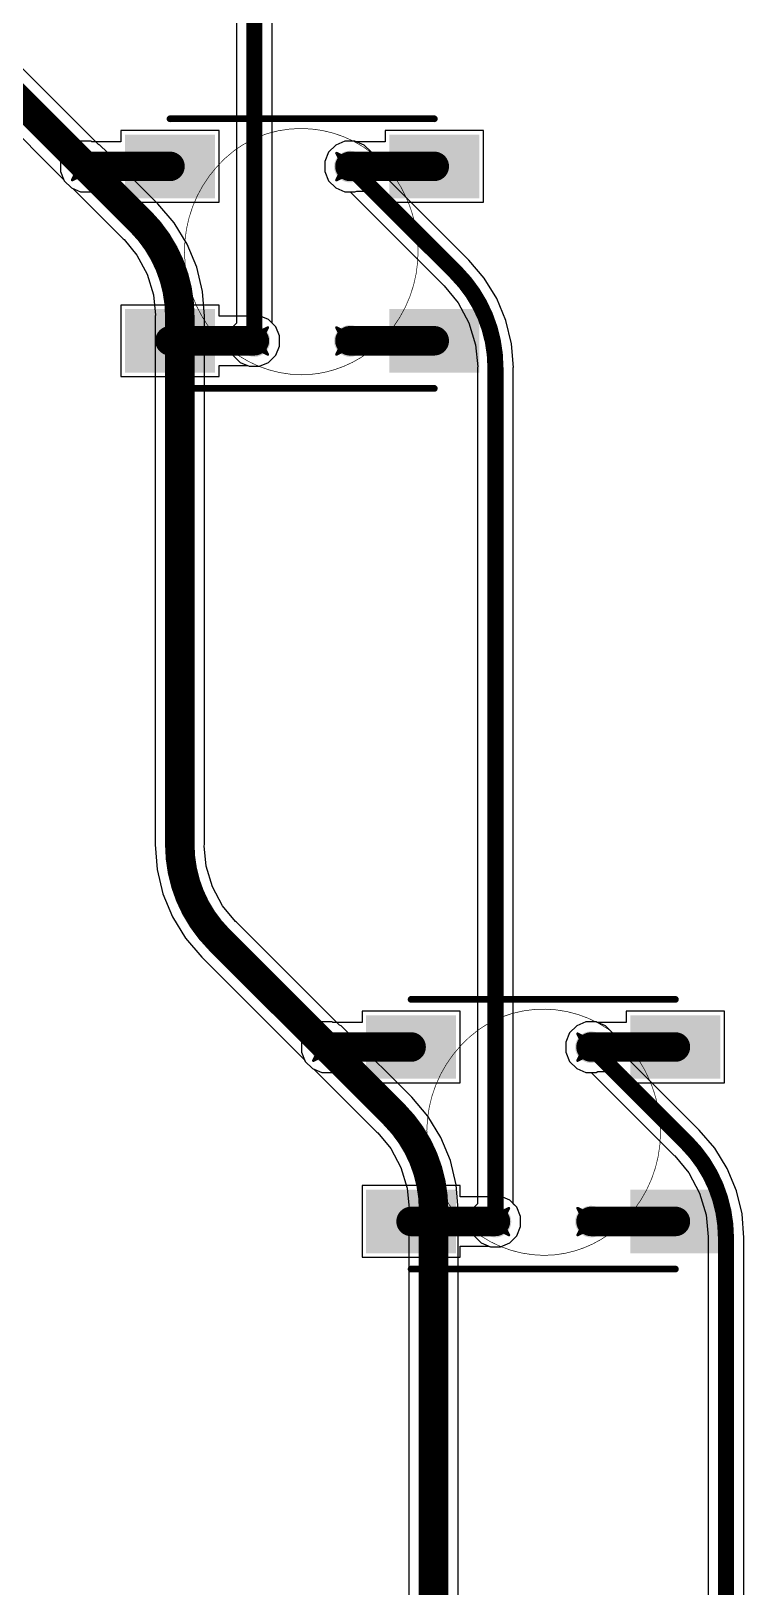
# Model space of a CAD drawing. Header units: inches. Extents: x -11 to 1110, y -7 to 455.
# Drawn here: x 231.02 to 244.5, y 155.76 to 185.19 of the extents above; entities that cross this region are included whole.
import ezdxf

# ---------------------------------------------------------------- set-up
doc = ezdxf.new("R2010")
doc.units = ezdxf.units.IN
for name, color, linetype in [('Bottom Layer', 5, 'Continuous'), ('Drill Drawing', 1, 'Continuous'), ('Mechanical 7', 56, 'Continuous'), ('Top Layer', 1, 'Continuous'), ('Top Overlay', 2, 'Continuous'), ('Top Paste', 8, 'Continuous'), ('Top Solder', 216, 'Continuous'), ('Via Holes', 16, 'Continuous')]:
    doc.layers.add(name, color=color, linetype=linetype)

msp = doc.modelspace()

# ---------------------------------------------------------------- hatches: boundary and pattern name
at = {"layer": 'Bottom Layer'}
h = msp.add_hatch(color=5, dxfattribs=at)
edge = h.paths.add_edge_path()
edge.add_arc((232.051, 182.628), 0.3, 0, 360)
h = msp.add_hatch(color=5, dxfattribs=at)
edge = h.paths.add_edge_path()
edge.add_arc((237.051, 182.628), 0.3, 0, 360)
h = msp.add_hatch(color=5, dxfattribs=at)
edge = h.paths.add_edge_path()
edge.add_arc((235.242, 179.328), 0.3, 0, 360)
h = msp.add_hatch(color=5, dxfattribs=at)
edge = h.paths.add_edge_path()
edge.add_arc((237.051, 179.328), 0.3, 0, 360)
h = msp.add_hatch(color=5, dxfattribs=at)
edge = h.paths.add_edge_path()
edge.add_arc((236.612, 165.967), 0.3, 0, 360)
h = msp.add_hatch(color=5, dxfattribs=at)
edge = h.paths.add_edge_path()
edge.add_arc((241.612, 165.967), 0.3, 0, 360)
h = msp.add_hatch(color=5, dxfattribs=at)
edge = h.paths.add_edge_path()
edge.add_arc((239.804, 162.667), 0.3, 0, 360)
h = msp.add_hatch(color=5, dxfattribs=at)
edge = h.paths.add_edge_path()
edge.add_arc((241.612, 162.667), 0.3, 0, 360)
at = {"layer": 'Top Layer'}
for points in [[(232.897, 183.132), (234.397, 183.132), (234.397, 182.132), (232.897, 182.132)], [(239.397, 182.132), (237.897, 182.132), (237.897, 183.132), (239.397, 183.132)], [(232.897, 179.832), (234.397, 179.832), (234.397, 178.832), (232.897, 178.832)], [(237.897, 179.832), (239.397, 179.832), (239.397, 178.832), (237.897, 178.832)], [(237.458, 166.47), (238.958, 166.47), (238.958, 165.47), (237.458, 165.47)], [(243.958, 165.47), (242.458, 165.47), (242.458, 166.47), (243.958, 166.47)], [(237.458, 163.17), (238.958, 163.17), (238.958, 162.17), (237.458, 162.17)], [(242.458, 163.17), (243.958, 163.17), (243.958, 162.17), (242.458, 162.17)]]:
    msp.add_hatch(color=1, dxfattribs=at).paths.add_polyline_path(points)
h = msp.add_hatch(color=1, dxfattribs=at)
edge = h.paths.add_edge_path()
edge.add_arc((232.051, 182.628), 0.3, 0, 360)
h = msp.add_hatch(color=1, dxfattribs=at)
edge = h.paths.add_edge_path()
edge.add_arc((237.051, 182.628), 0.3, 0, 360)
h = msp.add_hatch(color=1, dxfattribs=at)
edge = h.paths.add_edge_path()
edge.add_arc((235.242, 179.328), 0.3, 0, 360)
h = msp.add_hatch(color=1, dxfattribs=at)
edge = h.paths.add_edge_path()
edge.add_arc((237.051, 179.328), 0.3, 0, 360)
h = msp.add_hatch(color=1, dxfattribs=at)
edge = h.paths.add_edge_path()
edge.add_arc((236.612, 165.967), 0.3, 0, 360)
h = msp.add_hatch(color=1, dxfattribs=at)
edge = h.paths.add_edge_path()
edge.add_arc((241.612, 165.967), 0.3, 0, 360)
h = msp.add_hatch(color=1, dxfattribs=at)
edge = h.paths.add_edge_path()
edge.add_arc((239.804, 162.667), 0.3, 0, 360)
h = msp.add_hatch(color=1, dxfattribs=at)
edge = h.paths.add_edge_path()
edge.add_arc((241.612, 162.667), 0.3, 0, 360)
at = {"layer": 'Top Paste'}
for points in [[(232.897, 183.132), (234.397, 183.132), (234.397, 182.132), (232.897, 182.132)], [(239.397, 182.132), (237.897, 182.132), (237.897, 183.132), (239.397, 183.132)], [(232.897, 179.832), (234.397, 179.832), (234.397, 178.832), (232.897, 178.832)], [(237.897, 179.832), (239.397, 179.832), (239.397, 178.832), (237.897, 178.832)], [(237.458, 166.47), (238.958, 166.47), (238.958, 165.47), (237.458, 165.47)], [(243.958, 165.47), (242.458, 165.47), (242.458, 166.47), (243.958, 166.47)], [(237.458, 163.17), (238.958, 163.17), (238.958, 162.17), (237.458, 162.17)], [(242.458, 163.17), (243.958, 163.17), (243.958, 162.17), (242.458, 162.17)]]:
    msp.add_hatch(color=8, dxfattribs=at).paths.add_polyline_path(points)
at = {"layer": 'Top Solder'}
for points in [[(232.795, 183.233), (234.498, 183.233), (234.498, 182.03), (232.795, 182.03)], [(239.498, 182.03), (237.795, 182.03), (237.795, 183.233), (239.498, 183.233)], [(232.795, 179.933), (234.498, 179.933), (234.498, 178.73), (232.795, 178.73)], [(237.795, 179.933), (239.498, 179.933), (239.498, 178.73), (237.795, 178.73)], [(237.356, 166.572), (239.06, 166.572), (239.06, 165.369), (237.356, 165.369)], [(244.06, 165.369), (242.356, 165.369), (242.356, 166.572), (244.06, 166.572)], [(237.356, 163.272), (239.06, 163.272), (239.06, 162.069), (237.356, 162.069)], [(242.356, 163.272), (244.06, 163.272), (244.06, 162.069), (242.356, 162.069)]]:
    msp.add_hatch(color=216, dxfattribs=at).paths.add_polyline_path(points)
at = {"layer": 'Via Holes'}
h = msp.add_hatch(color=7, dxfattribs=at)
edge = h.paths.add_edge_path()
edge.add_arc((232.051, 182.628), 0.15, 0, 360)
h = msp.add_hatch(color=7, dxfattribs=at)
edge = h.paths.add_edge_path()
edge.add_arc((237.051, 182.628), 0.15, 0, 360)
h = msp.add_hatch(color=7, dxfattribs=at)
edge = h.paths.add_edge_path()
edge.add_arc((235.242, 179.328), 0.15, 0, 360)
h = msp.add_hatch(color=7, dxfattribs=at)
edge = h.paths.add_edge_path()
edge.add_arc((237.051, 179.328), 0.15, 0, 360)
h = msp.add_hatch(color=7, dxfattribs=at)
edge = h.paths.add_edge_path()
edge.add_arc((236.612, 165.967), 0.15, 0, 360)
h = msp.add_hatch(color=7, dxfattribs=at)
edge = h.paths.add_edge_path()
edge.add_arc((241.612, 165.967), 0.15, 0, 360)
h = msp.add_hatch(color=7, dxfattribs=at)
edge = h.paths.add_edge_path()
edge.add_arc((239.804, 162.667), 0.15, 0, 360)
h = msp.add_hatch(color=7, dxfattribs=at)
edge = h.paths.add_edge_path()
edge.add_arc((241.612, 162.667), 0.15, 0, 360)

# ---------------------------------------------------------------- linework, layer by layer
at = {"layer": 'Bottom Layer'}
for p, q in [((234.906, 195.126), (234.906, 179.667)), ((235.579, 179.667), (235.579, 195.126)), ((232.294, 183.045), (230.105, 185.233)), ((229.446, 184.574), (231.634, 182.386)), ((236.956, 183.106), (236.781, 183.033)), ((237.146, 183.106), (236.956, 183.106)), ((237.322, 183.033), (237.146, 183.106)), ((232.322, 183.033), (232.294, 183.045)), ((232.456, 182.899), (232.322, 183.033)), ((232.468, 182.871), (232.456, 182.899)), ((233.418, 181.921), (232.468, 182.871)), ((236.646, 182.899), (236.573, 182.723)), ((236.781, 183.033), (236.646, 182.899)), ((237.456, 182.899), (237.322, 183.033)), ((237.529, 182.723), (237.456, 182.899)), ((236.573, 182.723), (236.573, 182.533)), ((236.573, 182.533), (236.646, 182.358)), ((237.529, 182.627), (237.529, 182.723)), ((239.298, 180.858), (237.529, 182.627)), ((231.634, 182.386), (231.646, 182.358)), ((231.646, 182.358), (231.781, 182.223)), ((231.781, 182.223), (231.809, 182.212)), ((231.809, 182.212), (232.759, 181.261)), ((236.646, 182.358), (236.781, 182.223)), ((236.781, 182.223), (236.956, 182.15)), ((233.725, 181.562), (233.418, 181.921)), ((233.418, 181.921), (233.418, 181.921)), ((233.418, 181.921), (233.418, 181.921)), ((236.956, 182.15), (237.053, 182.15)), ((237.053, 182.15), (238.822, 180.382)), ((233.971, 181.16), (233.725, 181.562)), ((232.759, 181.261), (232.777, 181.249)), ((232.777, 181.249), (233.022, 180.951)), ((234.152, 180.724), (233.971, 181.16)), ((233.022, 180.951), (233.214, 180.591)), ((239.299, 180.859), (239.298, 180.858)), ((239.593, 180.516), (239.299, 180.859)), ((233.214, 180.591), (233.333, 180.201)), ((234.262, 180.265), (234.152, 180.724)), ((239.829, 180.131), (239.593, 180.516)), ((233.333, 180.201), (233.37, 179.816)), ((234.299, 179.795), (234.262, 180.265)), ((238.822, 180.382), (238.834, 180.373)), ((238.834, 180.373), (239.099, 180.05)), ((239.099, 180.05), (239.303, 179.669)), ((240.002, 179.713), (239.829, 180.131)), ((233.37, 179.816), (233.366, 179.795)), ((233.366, 179.795), (233.366, 169.799)), ((234.299, 169.799), (234.299, 179.795)), ((234.299, 179.795), (234.299, 179.795)), ((234.837, 179.599), (234.765, 179.423)), ((234.906, 179.667), (234.837, 179.599)), ((235.647, 179.599), (235.579, 179.667)), ((235.72, 179.423), (235.647, 179.599)), ((239.303, 179.669), (239.429, 179.254)), ((240.107, 179.274), (240.002, 179.713)), ((234.765, 179.423), (234.765, 179.233)), ((235.72, 179.233), (235.72, 179.423)), ((240.143, 178.824), (240.107, 179.274)), ((234.765, 179.233), (234.837, 179.058)), ((234.837, 179.058), (234.972, 178.923)), ((235.513, 178.923), (235.647, 179.058)), ((235.647, 179.058), (235.72, 179.233)), ((239.429, 179.254), (239.47, 178.838)), ((234.972, 178.923), (235.147, 178.85)), ((235.147, 178.85), (235.337, 178.85)), ((235.337, 178.85), (235.513, 178.923)), ((239.47, 178.838), (239.467, 178.824)), ((239.467, 178.824), (239.467, 163.006)), ((240.14, 163.006), (240.14, 178.824)), ((240.14, 178.824), (240.143, 178.824)), ((233.366, 169.799), (233.366, 169.799)), ((233.366, 169.799), (233.403, 169.329)), ((234.294, 169.778), (234.299, 169.799)), ((234.332, 169.393), (234.294, 169.778)), ((233.403, 169.329), (233.513, 168.87)), ((234.451, 169.003), (234.332, 169.393)), ((234.643, 168.643), (234.451, 169.003)), ((233.513, 168.87), (233.694, 168.434)), ((233.694, 168.434), (233.94, 168.032)), ((234.888, 168.344), (234.643, 168.643)), ((234.906, 168.332), (234.888, 168.344)), ((236.855, 166.384), (234.906, 168.332)), ((233.94, 168.032), (234.247, 167.673)), ((234.247, 167.673), (234.247, 167.673)), ((234.247, 167.673), (236.196, 165.724)), ((236.883, 166.372), (236.855, 166.384)), ((237.017, 166.237), (236.883, 166.372)), ((241.342, 166.372), (241.207, 166.237)), ((241.517, 166.445), (241.342, 166.372)), ((241.707, 166.445), (241.517, 166.445)), ((241.883, 166.372), (241.707, 166.445)), ((242.017, 166.237), (241.883, 166.372)), ((237.029, 166.209), (237.017, 166.237)), ((238.219, 165.02), (237.029, 166.209)), ((241.207, 166.237), (241.135, 166.062)), ((241.135, 166.062), (241.135, 165.872)), ((242.09, 166.062), (242.017, 166.237)), ((242.09, 165.965), (242.09, 166.062)), ((236.196, 165.724), (236.207, 165.696)), ((241.135, 165.872), (241.207, 165.696)), ((243.659, 164.396), (242.09, 165.965)), ((236.207, 165.696), (236.342, 165.562)), ((236.342, 165.562), (236.37, 165.55)), ((236.37, 165.55), (237.559, 164.361)), ((241.207, 165.696), (241.342, 165.562)), ((241.342, 165.562), (241.517, 165.489)), ((241.517, 165.489), (241.614, 165.489)), ((241.614, 165.489), (243.183, 163.92)), ((238.525, 164.661), (238.219, 165.02)), ((238.219, 165.02), (238.219, 165.02)), ((238.772, 164.259), (238.525, 164.661)), ((237.559, 164.361), (237.577, 164.349)), ((237.577, 164.349), (237.823, 164.05)), ((238.952, 163.823), (238.772, 164.259)), ((243.661, 164.398), (243.659, 164.396)), ((243.954, 164.054), (243.661, 164.398)), ((237.823, 164.05), (238.015, 163.69)), ((244.19, 163.669), (243.954, 164.054)), ((238.015, 163.69), (238.133, 163.3)), ((239.062, 163.364), (238.952, 163.823)), ((243.183, 163.92), (243.196, 163.912)), ((243.196, 163.912), (243.461, 163.588)), ((244.363, 163.252), (244.19, 163.669)), ((243.461, 163.588), (243.665, 163.207)), ((238.133, 163.3), (238.171, 162.915)), ((239.099, 162.894), (239.062, 163.364)), ((243.665, 163.207), (243.79, 162.793)), ((244.469, 162.812), (244.363, 163.252)), ((238.171, 162.915), (238.167, 162.894)), ((238.167, 162.894), (238.167, 152.638)), ((239.099, 152.638), (239.099, 162.894)), ((239.099, 162.894), (239.099, 162.894)), ((239.399, 162.937), (239.326, 162.762)), ((239.467, 163.006), (239.399, 162.937)), ((240.209, 162.937), (240.14, 163.006)), ((240.281, 162.762), (240.209, 162.937)), ((243.79, 162.793), (243.831, 162.377)), ((244.504, 162.362), (244.469, 162.812)), ((239.326, 162.762), (239.326, 162.572)), ((239.326, 162.572), (239.399, 162.396)), ((240.209, 162.396), (240.281, 162.572)), ((240.281, 162.572), (240.281, 162.762)), ((239.399, 162.396), (239.533, 162.262)), ((239.533, 162.262), (239.709, 162.189)), ((239.899, 162.189), (240.074, 162.262)), ((240.074, 162.262), (240.209, 162.396)), ((243.831, 162.377), (243.828, 162.362)), ((243.828, 162.362), (243.828, 146.284)), ((244.502, 146.284), (244.502, 162.362)), ((244.502, 162.362), (244.504, 162.362)), ((239.709, 162.189), (239.899, 162.189))]:
    msp.add_line(p, q, dxfattribs=at)
for points in [[(235.242, 179.328, 0.305, 0.305, 0), (235.242, 195.126, 0.305, 0.305, 0)], [(229.776, 184.904, 0.559, 0.559, 0), (232.051, 182.628, 0.559, 0.559, 0)], [(232.051, 182.628, 0.559, 0.559, 0), (233.088, 181.591, 0.559, 0.559, 0)], [(237.051, 182.628, 0.305, 0.305, 0), (239.06, 180.62, 0.305, 0.305, 0)], [(233.088, 181.591, 0.559, 0.559, -0.198912), (233.832, 179.795, 0.559, 0.559, 0)], [(239.06, 180.62, 0.305, 0.305, -0.198912), (239.804, 178.824, 0.305, 0.305, 0)], [(233.832, 169.799, 0.559, 0.559, 0), (233.832, 179.795, 0.559, 0.559, 0)], [(239.804, 162.667, 0.305, 0.305, 0), (239.804, 178.824, 0.305, 0.305, 0)], [(234.576, 168.003, 0.559, 0.559, -0.198912), (233.832, 169.799, 0.559, 0.559, 0)], [(234.576, 168.003, 0.559, 0.559, 0), (236.612, 165.967, 0.559, 0.559, 0)], [(236.612, 165.967, 0.559, 0.559, 0), (237.889, 164.69, 0.559, 0.559, 0)], [(241.612, 165.967, 0.305, 0.305, 0), (243.421, 164.158, 0.305, 0.305, 0)], [(237.889, 164.69, 0.559, 0.559, -0.198912), (238.633, 162.894, 0.559, 0.559, 0)], [(243.421, 164.158, 0.305, 0.305, -0.198912), (244.165, 162.362, 0.305, 0.305, 0)], [(238.633, 152.638, 0.559, 0.559, 0), (238.633, 162.894, 0.559, 0.559, 0)], [(244.165, 145.945, 0.305, 0.305, 0), (244.165, 162.362, 0.305, 0.305, 0)]]:
    msp.add_lwpolyline(points, format="xyseb", dxfattribs=at)
for points in [[(231.911, 182.628, 0.279, 0.279, 1), (232.191, 182.628, 0.279, 0.279, 1)], [(231.911, 182.628, 0.279, 0.279, 1), (232.191, 182.628, 0.279, 0.279, 1)], [(236.975, 182.628, 0.152, 0.152, 1), (237.127, 182.628, 0.152, 0.152, 1)], [(232.949, 181.591, 0.279, 0.279, 1), (233.228, 181.591, 0.279, 0.279, 1)], [(232.949, 181.591, 0.279, 0.279, 1), (233.228, 181.591, 0.279, 0.279, 1)], [(238.983, 180.62, 0.152, 0.152, 1), (239.136, 180.62, 0.152, 0.152, 1)], [(238.983, 180.62, 0.152, 0.152, 1), (239.136, 180.62, 0.152, 0.152, 1)], [(233.693, 179.795, 0.279, 0.279, 1), (233.972, 179.795, 0.279, 0.279, 1)], [(233.693, 179.795, 0.279, 0.279, 1), (233.972, 179.795, 0.279, 0.279, 1)], [(235.166, 179.328, 0.152, 0.152, 1), (235.319, 179.328, 0.152, 0.152, 1)], [(239.727, 178.824, 0.152, 0.152, 1), (239.88, 178.824, 0.152, 0.152, 1)], [(239.727, 178.824, 0.152, 0.152, 1), (239.88, 178.824, 0.152, 0.152, 1)], [(233.693, 169.799, 0.279, 0.279, 1), (233.972, 169.799, 0.279, 0.279, 1)], [(233.693, 169.799, 0.279, 0.279, 1), (233.972, 169.799, 0.279, 0.279, 1)], [(234.437, 168.003, 0.279, 0.279, 1), (234.716, 168.003, 0.279, 0.279, 1)], [(234.437, 168.003, 0.279, 0.279, 1), (234.716, 168.003, 0.279, 0.279, 1)], [(236.473, 165.967, 0.279, 0.279, 1), (236.752, 165.967, 0.279, 0.279, 1)], [(236.473, 165.967, 0.279, 0.279, 1), (236.752, 165.967, 0.279, 0.279, 1)], [(241.536, 165.967, 0.152, 0.152, 1), (241.689, 165.967, 0.152, 0.152, 1)], [(237.749, 164.69, 0.279, 0.279, 1), (238.029, 164.69, 0.279, 0.279, 1)], [(237.749, 164.69, 0.279, 0.279, 1), (238.029, 164.69, 0.279, 0.279, 1)], [(243.345, 164.158, 0.152, 0.152, 1), (243.497, 164.158, 0.152, 0.152, 1)], [(243.345, 164.158, 0.152, 0.152, 1), (243.497, 164.158, 0.152, 0.152, 1)], [(238.493, 162.894, 0.279, 0.279, 1), (238.773, 162.894, 0.279, 0.279, 1)], [(238.493, 162.894, 0.279, 0.279, 1), (238.773, 162.894, 0.279, 0.279, 1)], [(239.727, 162.667, 0.152, 0.152, 1), (239.88, 162.667, 0.152, 0.152, 1)], [(244.089, 162.362, 0.152, 0.152, 1), (244.241, 162.362, 0.152, 0.152, 1)], [(244.089, 162.362, 0.152, 0.152, 1), (244.241, 162.362, 0.152, 0.152, 1)]]:
    msp.add_lwpolyline(points, format="xyseb", close=True, dxfattribs=at)
at = {"layer": 'Drill Drawing'}
for points in [[(231.797, 182.882, 0.0508, 0.0508, 0), (232.051, 182.755, 0.0508, 0.0508, 0)], [(231.797, 182.882, 0.0508, 0.0508, 0), (231.924, 182.628, 0.0508, 0.0508, 0)], [(232.051, 182.755, 0.0508, 0.0508, 0), (232.305, 182.882, 0.0508, 0.0508, 0)], [(232.178, 182.628, 0.0508, 0.0508, 0), (232.305, 182.882, 0.0508, 0.0508, 0)], [(236.797, 182.882, 0.0508, 0.0508, 0), (237.051, 182.755, 0.0508, 0.0508, 0)], [(236.797, 182.882, 0.0508, 0.0508, 0), (236.924, 182.628, 0.0508, 0.0508, 0)], [(237.051, 182.755, 0.0508, 0.0508, 0), (237.305, 182.882, 0.0508, 0.0508, 0)], [(237.178, 182.628, 0.0508, 0.0508, 0), (237.305, 182.882, 0.0508, 0.0508, 0)], [(231.797, 182.374, 0.0508, 0.0508, 0), (231.924, 182.628, 0.0508, 0.0508, 0)], [(231.797, 182.374, 0.0508, 0.0508, 0), (232.051, 182.501, 0.0508, 0.0508, 0)], [(232.051, 182.501, 0.0508, 0.0508, 0), (232.305, 182.374, 0.0508, 0.0508, 0)], [(232.178, 182.628, 0.0508, 0.0508, 0), (232.305, 182.374, 0.0508, 0.0508, 0)], [(236.797, 182.374, 0.0508, 0.0508, 0), (236.924, 182.628, 0.0508, 0.0508, 0)], [(236.797, 182.374, 0.0508, 0.0508, 0), (237.051, 182.501, 0.0508, 0.0508, 0)], [(237.051, 182.501, 0.0508, 0.0508, 0), (237.305, 182.374, 0.0508, 0.0508, 0)], [(237.178, 182.628, 0.0508, 0.0508, 0), (237.305, 182.374, 0.0508, 0.0508, 0)], [(234.988, 179.582, 0.0508, 0.0508, 0), (235.242, 179.455, 0.0508, 0.0508, 0)], [(234.988, 179.582, 0.0508, 0.0508, 0), (235.115, 179.328, 0.0508, 0.0508, 0)], [(235.242, 179.455, 0.0508, 0.0508, 0), (235.496, 179.582, 0.0508, 0.0508, 0)], [(235.369, 179.328, 0.0508, 0.0508, 0), (235.496, 179.582, 0.0508, 0.0508, 0)], [(236.797, 179.582, 0.0508, 0.0508, 0), (237.051, 179.455, 0.0508, 0.0508, 0)], [(236.797, 179.582, 0.0508, 0.0508, 0), (236.924, 179.328, 0.0508, 0.0508, 0)], [(237.051, 179.455, 0.0508, 0.0508, 0), (237.305, 179.582, 0.0508, 0.0508, 0)], [(237.178, 179.328, 0.0508, 0.0508, 0), (237.305, 179.582, 0.0508, 0.0508, 0)], [(234.988, 179.074, 0.0508, 0.0508, 0), (235.115, 179.328, 0.0508, 0.0508, 0)], [(235.369, 179.328, 0.0508, 0.0508, 0), (235.496, 179.074, 0.0508, 0.0508, 0)], [(236.797, 179.074, 0.0508, 0.0508, 0), (236.924, 179.328, 0.0508, 0.0508, 0)], [(237.178, 179.328, 0.0508, 0.0508, 0), (237.305, 179.074, 0.0508, 0.0508, 0)], [(234.988, 179.074, 0.0508, 0.0508, 0), (235.242, 179.201, 0.0508, 0.0508, 0)], [(235.242, 179.201, 0.0508, 0.0508, 0), (235.496, 179.074, 0.0508, 0.0508, 0)], [(236.797, 179.074, 0.0508, 0.0508, 0), (237.051, 179.201, 0.0508, 0.0508, 0)], [(237.051, 179.201, 0.0508, 0.0508, 0), (237.305, 179.074, 0.0508, 0.0508, 0)], [(236.358, 166.221, 0.0508, 0.0508, 0), (236.612, 166.094, 0.0508, 0.0508, 0)], [(236.358, 166.221, 0.0508, 0.0508, 0), (236.485, 165.967, 0.0508, 0.0508, 0)], [(236.612, 166.094, 0.0508, 0.0508, 0), (236.866, 166.221, 0.0508, 0.0508, 0)], [(236.739, 165.967, 0.0508, 0.0508, 0), (236.866, 166.221, 0.0508, 0.0508, 0)], [(241.358, 166.221, 0.0508, 0.0508, 0), (241.612, 166.094, 0.0508, 0.0508, 0)], [(241.358, 166.221, 0.0508, 0.0508, 0), (241.485, 165.967, 0.0508, 0.0508, 0)], [(241.612, 166.094, 0.0508, 0.0508, 0), (241.866, 166.221, 0.0508, 0.0508, 0)], [(241.739, 165.967, 0.0508, 0.0508, 0), (241.866, 166.221, 0.0508, 0.0508, 0)], [(236.358, 165.713, 0.0508, 0.0508, 0), (236.485, 165.967, 0.0508, 0.0508, 0)], [(236.358, 165.713, 0.0508, 0.0508, 0), (236.612, 165.84, 0.0508, 0.0508, 0)], [(236.612, 165.84, 0.0508, 0.0508, 0), (236.866, 165.713, 0.0508, 0.0508, 0)], [(236.739, 165.967, 0.0508, 0.0508, 0), (236.866, 165.713, 0.0508, 0.0508, 0)], [(241.358, 165.713, 0.0508, 0.0508, 0), (241.485, 165.967, 0.0508, 0.0508, 0)], [(241.358, 165.713, 0.0508, 0.0508, 0), (241.612, 165.84, 0.0508, 0.0508, 0)], [(241.612, 165.84, 0.0508, 0.0508, 0), (241.866, 165.713, 0.0508, 0.0508, 0)], [(241.739, 165.967, 0.0508, 0.0508, 0), (241.866, 165.713, 0.0508, 0.0508, 0)], [(239.55, 162.921, 0.0508, 0.0508, 0), (239.804, 162.794, 0.0508, 0.0508, 0)], [(239.55, 162.921, 0.0508, 0.0508, 0), (239.677, 162.667, 0.0508, 0.0508, 0)], [(239.804, 162.794, 0.0508, 0.0508, 0), (240.058, 162.921, 0.0508, 0.0508, 0)], [(239.931, 162.667, 0.0508, 0.0508, 0), (240.058, 162.921, 0.0508, 0.0508, 0)], [(241.358, 162.921, 0.0508, 0.0508, 0), (241.612, 162.794, 0.0508, 0.0508, 0)], [(241.358, 162.921, 0.0508, 0.0508, 0), (241.485, 162.667, 0.0508, 0.0508, 0)], [(241.612, 162.794, 0.0508, 0.0508, 0), (241.866, 162.921, 0.0508, 0.0508, 0)], [(241.739, 162.667, 0.0508, 0.0508, 0), (241.866, 162.921, 0.0508, 0.0508, 0)], [(239.55, 162.413, 0.0508, 0.0508, 0), (239.677, 162.667, 0.0508, 0.0508, 0)], [(239.55, 162.413, 0.0508, 0.0508, 0), (239.804, 162.54, 0.0508, 0.0508, 0)], [(239.804, 162.54, 0.0508, 0.0508, 0), (240.058, 162.413, 0.0508, 0.0508, 0)], [(239.931, 162.667, 0.0508, 0.0508, 0), (240.058, 162.413, 0.0508, 0.0508, 0)], [(241.358, 162.413, 0.0508, 0.0508, 0), (241.485, 162.667, 0.0508, 0.0508, 0)], [(241.358, 162.413, 0.0508, 0.0508, 0), (241.612, 162.54, 0.0508, 0.0508, 0)], [(241.612, 162.54, 0.0508, 0.0508, 0), (241.866, 162.413, 0.0508, 0.0508, 0)], [(241.739, 162.667, 0.0508, 0.0508, 0), (241.866, 162.413, 0.0508, 0.0508, 0)]]:
    msp.add_lwpolyline(points, format="xyseb", dxfattribs=at)
for points in [[(231.784, 182.882, 0.0254, 0.0254, 1), (231.81, 182.882, 0.0254, 0.0254, 1)], [(231.784, 182.882, 0.0254, 0.0254, 1), (231.81, 182.882, 0.0254, 0.0254, 1)], [(232.292, 182.882, 0.0254, 0.0254, 1), (232.318, 182.882, 0.0254, 0.0254, 1)], [(232.292, 182.882, 0.0254, 0.0254, 1), (232.318, 182.882, 0.0254, 0.0254, 1)], [(236.784, 182.882, 0.0254, 0.0254, 1), (236.81, 182.882, 0.0254, 0.0254, 1)], [(236.784, 182.882, 0.0254, 0.0254, 1), (236.81, 182.882, 0.0254, 0.0254, 1)], [(237.292, 182.882, 0.0254, 0.0254, 1), (237.318, 182.882, 0.0254, 0.0254, 1)], [(237.292, 182.882, 0.0254, 0.0254, 1), (237.318, 182.882, 0.0254, 0.0254, 1)], [(231.911, 182.628, 0.0254, 0.0254, 1), (231.937, 182.628, 0.0254, 0.0254, 1)], [(231.911, 182.628, 0.0254, 0.0254, 1), (231.937, 182.628, 0.0254, 0.0254, 1)], [(232.038, 182.755, 0.0254, 0.0254, 1), (232.064, 182.755, 0.0254, 0.0254, 1)], [(232.038, 182.755, 0.0254, 0.0254, 1), (232.064, 182.755, 0.0254, 0.0254, 1)], [(232.038, 182.501, 0.0254, 0.0254, 1), (232.064, 182.501, 0.0254, 0.0254, 1)], [(232.038, 182.501, 0.0254, 0.0254, 1), (232.064, 182.501, 0.0254, 0.0254, 1)], [(232.165, 182.628, 0.0254, 0.0254, 1), (232.191, 182.628, 0.0254, 0.0254, 1)], [(232.165, 182.628, 0.0254, 0.0254, 1), (232.191, 182.628, 0.0254, 0.0254, 1)], [(236.911, 182.628, 0.0254, 0.0254, 1), (236.937, 182.628, 0.0254, 0.0254, 1)], [(236.911, 182.628, 0.0254, 0.0254, 1), (236.937, 182.628, 0.0254, 0.0254, 1)], [(237.038, 182.755, 0.0254, 0.0254, 1), (237.064, 182.755, 0.0254, 0.0254, 1)], [(237.038, 182.755, 0.0254, 0.0254, 1), (237.064, 182.755, 0.0254, 0.0254, 1)], [(237.038, 182.501, 0.0254, 0.0254, 1), (237.064, 182.501, 0.0254, 0.0254, 1)], [(237.038, 182.501, 0.0254, 0.0254, 1), (237.064, 182.501, 0.0254, 0.0254, 1)], [(237.165, 182.628, 0.0254, 0.0254, 1), (237.191, 182.628, 0.0254, 0.0254, 1)], [(237.165, 182.628, 0.0254, 0.0254, 1), (237.191, 182.628, 0.0254, 0.0254, 1)], [(231.784, 182.374, 0.0254, 0.0254, 1), (231.81, 182.374, 0.0254, 0.0254, 1)], [(231.784, 182.374, 0.0254, 0.0254, 1), (231.81, 182.374, 0.0254, 0.0254, 1)], [(232.292, 182.374, 0.0254, 0.0254, 1), (232.318, 182.374, 0.0254, 0.0254, 1)], [(232.292, 182.374, 0.0254, 0.0254, 1), (232.318, 182.374, 0.0254, 0.0254, 1)], [(236.784, 182.374, 0.0254, 0.0254, 1), (236.81, 182.374, 0.0254, 0.0254, 1)], [(236.784, 182.374, 0.0254, 0.0254, 1), (236.81, 182.374, 0.0254, 0.0254, 1)], [(237.292, 182.374, 0.0254, 0.0254, 1), (237.318, 182.374, 0.0254, 0.0254, 1)], [(237.292, 182.374, 0.0254, 0.0254, 1), (237.318, 182.374, 0.0254, 0.0254, 1)], [(234.976, 179.582, 0.0254, 0.0254, 1), (235.001, 179.582, 0.0254, 0.0254, 1)], [(234.976, 179.582, 0.0254, 0.0254, 1), (235.001, 179.582, 0.0254, 0.0254, 1)], [(235.484, 179.582, 0.0254, 0.0254, 1), (235.509, 179.582, 0.0254, 0.0254, 1)], [(235.484, 179.582, 0.0254, 0.0254, 1), (235.509, 179.582, 0.0254, 0.0254, 1)], [(236.784, 179.582, 0.0254, 0.0254, 1), (236.81, 179.582, 0.0254, 0.0254, 1)], [(236.784, 179.582, 0.0254, 0.0254, 1), (236.81, 179.582, 0.0254, 0.0254, 1)], [(237.292, 179.582, 0.0254, 0.0254, 1), (237.318, 179.582, 0.0254, 0.0254, 1)], [(237.292, 179.582, 0.0254, 0.0254, 1), (237.318, 179.582, 0.0254, 0.0254, 1)], [(235.103, 179.328, 0.0254, 0.0254, 1), (235.128, 179.328, 0.0254, 0.0254, 1)], [(235.103, 179.328, 0.0254, 0.0254, 1), (235.128, 179.328, 0.0254, 0.0254, 1)], [(235.23, 179.455, 0.0254, 0.0254, 1), (235.255, 179.455, 0.0254, 0.0254, 1)], [(235.23, 179.455, 0.0254, 0.0254, 1), (235.255, 179.455, 0.0254, 0.0254, 1)], [(235.357, 179.328, 0.0254, 0.0254, 1), (235.382, 179.328, 0.0254, 0.0254, 1)], [(235.357, 179.328, 0.0254, 0.0254, 1), (235.382, 179.328, 0.0254, 0.0254, 1)], [(236.911, 179.328, 0.0254, 0.0254, 1), (236.937, 179.328, 0.0254, 0.0254, 1)], [(236.911, 179.328, 0.0254, 0.0254, 1), (236.937, 179.328, 0.0254, 0.0254, 1)], [(237.038, 179.455, 0.0254, 0.0254, 1), (237.064, 179.455, 0.0254, 0.0254, 1)], [(237.038, 179.455, 0.0254, 0.0254, 1), (237.064, 179.455, 0.0254, 0.0254, 1)], [(237.165, 179.328, 0.0254, 0.0254, 1), (237.191, 179.328, 0.0254, 0.0254, 1)], [(237.165, 179.328, 0.0254, 0.0254, 1), (237.191, 179.328, 0.0254, 0.0254, 1)], [(234.976, 179.074, 0.0254, 0.0254, 1), (235.001, 179.074, 0.0254, 0.0254, 1)], [(234.976, 179.074, 0.0254, 0.0254, 1), (235.001, 179.074, 0.0254, 0.0254, 1)], [(235.23, 179.201, 0.0254, 0.0254, 1), (235.255, 179.201, 0.0254, 0.0254, 1)], [(235.23, 179.201, 0.0254, 0.0254, 1), (235.255, 179.201, 0.0254, 0.0254, 1)], [(235.484, 179.074, 0.0254, 0.0254, 1), (235.509, 179.074, 0.0254, 0.0254, 1)], [(235.484, 179.074, 0.0254, 0.0254, 1), (235.509, 179.074, 0.0254, 0.0254, 1)], [(236.784, 179.074, 0.0254, 0.0254, 1), (236.81, 179.074, 0.0254, 0.0254, 1)], [(236.784, 179.074, 0.0254, 0.0254, 1), (236.81, 179.074, 0.0254, 0.0254, 1)], [(237.038, 179.201, 0.0254, 0.0254, 1), (237.064, 179.201, 0.0254, 0.0254, 1)], [(237.038, 179.201, 0.0254, 0.0254, 1), (237.064, 179.201, 0.0254, 0.0254, 1)], [(237.292, 179.074, 0.0254, 0.0254, 1), (237.318, 179.074, 0.0254, 0.0254, 1)], [(237.292, 179.074, 0.0254, 0.0254, 1), (237.318, 179.074, 0.0254, 0.0254, 1)], [(236.346, 166.221, 0.0254, 0.0254, 1), (236.371, 166.221, 0.0254, 0.0254, 1)], [(236.346, 166.221, 0.0254, 0.0254, 1), (236.371, 166.221, 0.0254, 0.0254, 1)], [(236.6, 166.094, 0.0254, 0.0254, 1), (236.625, 166.094, 0.0254, 0.0254, 1)], [(236.6, 166.094, 0.0254, 0.0254, 1), (236.625, 166.094, 0.0254, 0.0254, 1)], [(236.854, 166.221, 0.0254, 0.0254, 1), (236.879, 166.221, 0.0254, 0.0254, 1)], [(236.854, 166.221, 0.0254, 0.0254, 1), (236.879, 166.221, 0.0254, 0.0254, 1)], [(241.346, 166.221, 0.0254, 0.0254, 1), (241.371, 166.221, 0.0254, 0.0254, 1)], [(241.346, 166.221, 0.0254, 0.0254, 1), (241.371, 166.221, 0.0254, 0.0254, 1)], [(241.6, 166.094, 0.0254, 0.0254, 1), (241.625, 166.094, 0.0254, 0.0254, 1)], [(241.6, 166.094, 0.0254, 0.0254, 1), (241.625, 166.094, 0.0254, 0.0254, 1)], [(241.854, 166.221, 0.0254, 0.0254, 1), (241.879, 166.221, 0.0254, 0.0254, 1)], [(241.854, 166.221, 0.0254, 0.0254, 1), (241.879, 166.221, 0.0254, 0.0254, 1)], [(236.346, 165.713, 0.0254, 0.0254, 1), (236.371, 165.713, 0.0254, 0.0254, 1)], [(236.346, 165.713, 0.0254, 0.0254, 1), (236.371, 165.713, 0.0254, 0.0254, 1)], [(236.473, 165.967, 0.0254, 0.0254, 1), (236.498, 165.967, 0.0254, 0.0254, 1)], [(236.473, 165.967, 0.0254, 0.0254, 1), (236.498, 165.967, 0.0254, 0.0254, 1)], [(236.6, 165.84, 0.0254, 0.0254, 1), (236.625, 165.84, 0.0254, 0.0254, 1)], [(236.6, 165.84, 0.0254, 0.0254, 1), (236.625, 165.84, 0.0254, 0.0254, 1)], [(236.727, 165.967, 0.0254, 0.0254, 1), (236.752, 165.967, 0.0254, 0.0254, 1)], [(236.727, 165.967, 0.0254, 0.0254, 1), (236.752, 165.967, 0.0254, 0.0254, 1)], [(236.854, 165.713, 0.0254, 0.0254, 1), (236.879, 165.713, 0.0254, 0.0254, 1)], [(236.854, 165.713, 0.0254, 0.0254, 1), (236.879, 165.713, 0.0254, 0.0254, 1)], [(241.346, 165.713, 0.0254, 0.0254, 1), (241.371, 165.713, 0.0254, 0.0254, 1)], [(241.346, 165.713, 0.0254, 0.0254, 1), (241.371, 165.713, 0.0254, 0.0254, 1)], [(241.473, 165.967, 0.0254, 0.0254, 1), (241.498, 165.967, 0.0254, 0.0254, 1)], [(241.473, 165.967, 0.0254, 0.0254, 1), (241.498, 165.967, 0.0254, 0.0254, 1)], [(241.6, 165.84, 0.0254, 0.0254, 1), (241.625, 165.84, 0.0254, 0.0254, 1)], [(241.6, 165.84, 0.0254, 0.0254, 1), (241.625, 165.84, 0.0254, 0.0254, 1)], [(241.727, 165.967, 0.0254, 0.0254, 1), (241.752, 165.967, 0.0254, 0.0254, 1)], [(241.727, 165.967, 0.0254, 0.0254, 1), (241.752, 165.967, 0.0254, 0.0254, 1)], [(241.854, 165.713, 0.0254, 0.0254, 1), (241.879, 165.713, 0.0254, 0.0254, 1)], [(241.854, 165.713, 0.0254, 0.0254, 1), (241.879, 165.713, 0.0254, 0.0254, 1)], [(239.537, 162.921, 0.0254, 0.0254, 1), (239.562, 162.921, 0.0254, 0.0254, 1)], [(239.537, 162.921, 0.0254, 0.0254, 1), (239.562, 162.921, 0.0254, 0.0254, 1)], [(239.791, 162.794, 0.0254, 0.0254, 1), (239.816, 162.794, 0.0254, 0.0254, 1)], [(239.791, 162.794, 0.0254, 0.0254, 1), (239.816, 162.794, 0.0254, 0.0254, 1)], [(240.045, 162.921, 0.0254, 0.0254, 1), (240.07, 162.921, 0.0254, 0.0254, 1)], [(240.045, 162.921, 0.0254, 0.0254, 1), (240.07, 162.921, 0.0254, 0.0254, 1)], [(241.346, 162.921, 0.0254, 0.0254, 1), (241.371, 162.921, 0.0254, 0.0254, 1)], [(241.346, 162.921, 0.0254, 0.0254, 1), (241.371, 162.921, 0.0254, 0.0254, 1)], [(241.6, 162.794, 0.0254, 0.0254, 1), (241.625, 162.794, 0.0254, 0.0254, 1)], [(241.6, 162.794, 0.0254, 0.0254, 1), (241.625, 162.794, 0.0254, 0.0254, 1)], [(241.854, 162.921, 0.0254, 0.0254, 1), (241.879, 162.921, 0.0254, 0.0254, 1)], [(241.854, 162.921, 0.0254, 0.0254, 1), (241.879, 162.921, 0.0254, 0.0254, 1)], [(239.664, 162.667, 0.0254, 0.0254, 1), (239.689, 162.667, 0.0254, 0.0254, 1)], [(239.664, 162.667, 0.0254, 0.0254, 1), (239.689, 162.667, 0.0254, 0.0254, 1)], [(239.791, 162.54, 0.0254, 0.0254, 1), (239.816, 162.54, 0.0254, 0.0254, 1)], [(239.791, 162.54, 0.0254, 0.0254, 1), (239.816, 162.54, 0.0254, 0.0254, 1)], [(239.918, 162.667, 0.0254, 0.0254, 1), (239.943, 162.667, 0.0254, 0.0254, 1)], [(239.918, 162.667, 0.0254, 0.0254, 1), (239.943, 162.667, 0.0254, 0.0254, 1)], [(241.473, 162.667, 0.0254, 0.0254, 1), (241.498, 162.667, 0.0254, 0.0254, 1)], [(241.473, 162.667, 0.0254, 0.0254, 1), (241.498, 162.667, 0.0254, 0.0254, 1)], [(241.6, 162.54, 0.0254, 0.0254, 1), (241.625, 162.54, 0.0254, 0.0254, 1)], [(241.6, 162.54, 0.0254, 0.0254, 1), (241.625, 162.54, 0.0254, 0.0254, 1)], [(241.727, 162.667, 0.0254, 0.0254, 1), (241.752, 162.667, 0.0254, 0.0254, 1)], [(241.727, 162.667, 0.0254, 0.0254, 1), (241.752, 162.667, 0.0254, 0.0254, 1)], [(239.537, 162.413, 0.0254, 0.0254, 1), (239.562, 162.413, 0.0254, 0.0254, 1)], [(239.537, 162.413, 0.0254, 0.0254, 1), (239.562, 162.413, 0.0254, 0.0254, 1)], [(240.045, 162.413, 0.0254, 0.0254, 1), (240.07, 162.413, 0.0254, 0.0254, 1)], [(240.045, 162.413, 0.0254, 0.0254, 1), (240.07, 162.413, 0.0254, 0.0254, 1)], [(241.346, 162.413, 0.0254, 0.0254, 1), (241.371, 162.413, 0.0254, 0.0254, 1)], [(241.346, 162.413, 0.0254, 0.0254, 1), (241.371, 162.413, 0.0254, 0.0254, 1)], [(241.854, 162.413, 0.0254, 0.0254, 1), (241.879, 162.413, 0.0254, 0.0254, 1)], [(241.854, 162.413, 0.0254, 0.0254, 1), (241.879, 162.413, 0.0254, 0.0254, 1)]]:
    msp.add_lwpolyline(points, format="xyseb", close=True, dxfattribs=at)
at = {"layer": 'Mechanical 7'}
for points in [[(234.855, 182.925, 0.0127, 0.0127, -0.083239), (235.49, 183.253, 0.0127, 0.0127, 0)], [(235.49, 183.253, 0.0127, 0.0127, -0.381171), (238.111, 182.05, 0.0127, 0.0127, 0)], [(234.018, 180.345, 0.0127, 0.0127, -0.309016), (234.855, 182.925, 0.0127, 0.0127, 0)], [(238.111, 182.05, 0.0127, 0.0127, -0.039002), (238.242, 181.697, 0.0127, 0.0127, 0)], [(238.242, 181.697, 0.0127, 0.0127, -0.309266), (237.405, 179.115, 0.0127, 0.0127, 0)], [(234.257, 179.785, 0.0127, 0.0127, -0.063473), (234.018, 180.345, 0.0127, 0.0127, 0)], [(236.13, 178.688, 0.0127, 0.0127, -0.265724), (234.257, 179.785, 0.0127, 0.0127, 0)], [(237.405, 179.115, 0.0127, 0.0127, -0.083495), (236.77, 178.789, 0.0127, 0.0127, 0)], [(236.77, 178.789, 0.0127, 0.0127, -0.077648), (236.13, 178.688, 0.0127, 0.0127, 0)], [(239.479, 166.293, 0.0127, 0.0127, -0.083861), (240.121, 166.605, 0.0127, 0.0127, 0)], [(240.121, 166.605, 0.0127, 0.0127, -0.380138), (242.718, 165.345, 0.0127, 0.0127, 0)], [(238.59, 163.733, 0.0127, 0.0127, -0.309769), (239.479, 166.293, 0.0127, 0.0127, 0)], [(242.718, 165.345, 0.0127, 0.0127, -0.038788), (242.842, 164.989, 0.0127, 0.0127, 0)], [(242.842, 164.989, 0.0127, 0.0127, -0.309519), (241.952, 162.427, 0.0127, 0.0127, 0)], [(238.824, 163.159, 0.0127, 0.0127, -0.064445), (238.59, 163.733, 0.0127, 0.0127, 0)], [(240.716, 162.028, 0.0127, 0.0127, -0.269954), (238.824, 163.159, 0.0127, 0.0127, 0)], [(241.952, 162.427, 0.0127, 0.0127, -0.083501), (241.311, 162.114, 0.0127, 0.0127, 0)], [(241.311, 162.114, 0.0127, 0.0127, -0.073523), (240.716, 162.028, 0.0127, 0.0127, 0)]]:
    msp.add_lwpolyline(points, format="xyseb", dxfattribs=at)
for points in [[(235.487, 183.253, 0.00635, 0.00635, 1), (235.493, 183.253, 0.00635, 0.00635, 1)], [(235.487, 183.253, 0.00635, 0.00635, 1), (235.493, 183.253, 0.00635, 0.00635, 1)], [(234.852, 182.925, 0.00635, 0.00635, 1), (234.858, 182.925, 0.00635, 0.00635, 1)], [(234.852, 182.925, 0.00635, 0.00635, 1), (234.858, 182.925, 0.00635, 0.00635, 1)], [(238.108, 182.05, 0.00635, 0.00635, 1), (238.114, 182.05, 0.00635, 0.00635, 1)], [(238.108, 182.05, 0.00635, 0.00635, 1), (238.114, 182.05, 0.00635, 0.00635, 1)], [(238.239, 181.697, 0.00635, 0.00635, 1), (238.245, 181.697, 0.00635, 0.00635, 1)], [(238.239, 181.697, 0.00635, 0.00635, 1), (238.245, 181.697, 0.00635, 0.00635, 1)], [(234.014, 180.345, 0.00635, 0.00635, 1), (234.021, 180.345, 0.00635, 0.00635, 1)], [(234.014, 180.345, 0.00635, 0.00635, 1), (234.021, 180.345, 0.00635, 0.00635, 1)], [(234.254, 179.785, 0.00635, 0.00635, 1), (234.26, 179.785, 0.00635, 0.00635, 1)], [(234.254, 179.785, 0.00635, 0.00635, 1), (234.26, 179.785, 0.00635, 0.00635, 1)], [(237.401, 179.115, 0.00635, 0.00635, 1), (237.408, 179.115, 0.00635, 0.00635, 1)], [(237.401, 179.115, 0.00635, 0.00635, 1), (237.408, 179.115, 0.00635, 0.00635, 1)], [(236.126, 178.688, 0.00635, 0.00635, 1), (236.133, 178.688, 0.00635, 0.00635, 1)], [(236.126, 178.688, 0.00635, 0.00635, 1), (236.133, 178.688, 0.00635, 0.00635, 1)], [(236.766, 178.789, 0.00635, 0.00635, 1), (236.773, 178.789, 0.00635, 0.00635, 1)], [(236.766, 178.789, 0.00635, 0.00635, 1), (236.773, 178.789, 0.00635, 0.00635, 1)], [(240.118, 166.605, 0.00635, 0.00635, 1), (240.125, 166.605, 0.00635, 0.00635, 1)], [(240.118, 166.605, 0.00635, 0.00635, 1), (240.125, 166.605, 0.00635, 0.00635, 1)], [(239.476, 166.293, 0.00635, 0.00635, 1), (239.483, 166.293, 0.00635, 0.00635, 1)], [(239.476, 166.293, 0.00635, 0.00635, 1), (239.483, 166.293, 0.00635, 0.00635, 1)], [(242.715, 165.345, 0.00635, 0.00635, 1), (242.721, 165.345, 0.00635, 0.00635, 1)], [(242.715, 165.345, 0.00635, 0.00635, 1), (242.721, 165.345, 0.00635, 0.00635, 1)], [(242.839, 164.989, 0.00635, 0.00635, 1), (242.845, 164.989, 0.00635, 0.00635, 1)], [(242.839, 164.989, 0.00635, 0.00635, 1), (242.845, 164.989, 0.00635, 0.00635, 1)], [(238.587, 163.733, 0.00635, 0.00635, 1), (238.593, 163.733, 0.00635, 0.00635, 1)], [(238.587, 163.733, 0.00635, 0.00635, 1), (238.593, 163.733, 0.00635, 0.00635, 1)], [(238.82, 163.159, 0.00635, 0.00635, 1), (238.827, 163.159, 0.00635, 0.00635, 1)], [(238.82, 163.159, 0.00635, 0.00635, 1), (238.827, 163.159, 0.00635, 0.00635, 1)], [(241.949, 162.427, 0.00635, 0.00635, 1), (241.956, 162.427, 0.00635, 0.00635, 1)], [(241.949, 162.427, 0.00635, 0.00635, 1), (241.956, 162.427, 0.00635, 0.00635, 1)], [(240.713, 162.028, 0.00635, 0.00635, 1), (240.719, 162.028, 0.00635, 0.00635, 1)], [(240.713, 162.028, 0.00635, 0.00635, 1), (240.719, 162.028, 0.00635, 0.00635, 1)], [(241.307, 162.114, 0.00635, 0.00635, 1), (241.314, 162.114, 0.00635, 0.00635, 1)], [(241.307, 162.114, 0.00635, 0.00635, 1), (241.314, 162.114, 0.00635, 0.00635, 1)]]:
    msp.add_lwpolyline(points, format="xyseb", close=True, dxfattribs=at)
at = {"layer": 'Top Layer'}
for p, q in [((231.956, 183.106), (231.781, 183.033)), ((232.146, 183.106), (231.956, 183.106)), ((232.166, 183.098), (232.146, 183.106)), ((232.719, 183.098), (232.166, 183.098)), ((234.575, 183.309), (232.719, 183.309)), ((232.719, 183.309), (232.719, 183.098)), ((234.575, 181.954), (234.575, 183.309)), ((236.956, 183.106), (236.781, 183.033)), ((237.146, 183.106), (236.956, 183.106)), ((237.166, 183.098), (237.146, 183.106)), ((237.719, 183.098), (237.166, 183.098)), ((239.575, 183.309), (237.719, 183.309)), ((237.719, 183.309), (237.719, 183.098)), ((239.575, 181.954), (239.575, 183.309)), ((231.646, 182.899), (231.573, 182.723)), ((231.781, 183.033), (231.646, 182.899)), ((236.646, 182.899), (236.573, 182.723)), ((236.781, 183.033), (236.646, 182.899)), ((231.573, 182.723), (231.573, 182.533)), ((231.573, 182.533), (231.646, 182.358)), ((236.573, 182.723), (236.573, 182.533)), ((236.573, 182.533), (236.646, 182.358)), ((231.646, 182.358), (231.781, 182.223)), ((231.781, 182.223), (231.956, 182.15)), ((236.646, 182.358), (236.781, 182.223)), ((236.781, 182.223), (236.956, 182.15)), ((231.956, 182.15), (232.146, 182.15)), ((232.146, 182.15), (232.183, 182.165)), ((232.183, 182.165), (232.719, 182.165)), ((232.719, 182.165), (232.719, 181.954)), ((232.719, 181.954), (234.575, 181.954)), ((236.956, 182.15), (237.146, 182.15)), ((237.146, 182.15), (237.183, 182.165)), ((237.183, 182.165), (237.719, 182.165)), ((237.719, 182.165), (237.719, 181.954)), ((237.719, 181.954), (239.575, 181.954)), ((234.575, 180.009), (232.719, 180.009)), ((232.719, 180.009), (232.719, 178.654)), ((234.575, 179.798), (234.575, 180.009)), ((235.127, 179.798), (234.575, 179.798)), ((235.147, 179.806), (235.127, 179.798)), ((235.337, 179.806), (235.147, 179.806)), ((235.513, 179.733), (235.337, 179.806)), ((235.647, 179.599), (235.513, 179.733)), ((235.72, 179.423), (235.647, 179.599)), ((235.72, 179.233), (235.72, 179.423)), ((235.513, 178.923), (235.647, 179.058)), ((235.647, 179.058), (235.72, 179.233)), ((234.575, 178.654), (234.575, 178.865)), ((234.575, 178.865), (235.111, 178.865)), ((235.111, 178.865), (235.147, 178.85)), ((235.147, 178.85), (235.337, 178.85)), ((235.337, 178.85), (235.513, 178.923)), ((232.719, 178.654), (234.575, 178.654)), ((239.136, 166.648), (237.28, 166.648)), ((237.28, 166.648), (237.28, 166.436)), ((239.136, 165.292), (239.136, 166.648)), ((244.136, 166.648), (242.28, 166.648)), ((242.28, 166.648), (242.28, 166.436)), ((244.136, 165.292), (244.136, 166.648)), ((236.342, 166.372), (236.207, 166.237)), ((236.517, 166.445), (236.342, 166.372)), ((236.707, 166.445), (236.517, 166.445)), ((236.727, 166.436), (236.707, 166.445)), ((237.28, 166.436), (236.727, 166.436)), ((241.342, 166.372), (241.207, 166.237)), ((241.517, 166.445), (241.342, 166.372)), ((241.707, 166.445), (241.517, 166.445)), ((241.727, 166.436), (241.707, 166.445)), ((242.28, 166.436), (241.727, 166.436)), ((236.207, 166.237), (236.135, 166.062)), ((236.135, 166.062), (236.135, 165.872)), ((241.207, 166.237), (241.135, 166.062)), ((241.135, 166.062), (241.135, 165.872)), ((236.135, 165.872), (236.207, 165.696)), ((241.135, 165.872), (241.207, 165.696)), ((236.207, 165.696), (236.342, 165.562)), ((236.342, 165.562), (236.517, 165.489)), ((236.517, 165.489), (236.707, 165.489)), ((236.707, 165.489), (236.744, 165.504)), ((236.744, 165.504), (237.28, 165.504)), ((237.28, 165.504), (237.28, 165.292)), ((241.207, 165.696), (241.342, 165.562)), ((241.342, 165.562), (241.517, 165.489)), ((241.517, 165.489), (241.707, 165.489)), ((241.707, 165.489), (241.744, 165.504)), ((241.744, 165.504), (242.28, 165.504)), ((242.28, 165.504), (242.28, 165.292)), ((237.28, 165.292), (239.136, 165.292)), ((242.28, 165.292), (244.136, 165.292)), ((239.136, 163.348), (237.28, 163.348)), ((237.28, 163.348), (237.28, 161.992)), ((239.136, 163.136), (239.136, 163.348)), ((239.689, 163.136), (239.136, 163.136)), ((239.709, 163.145), (239.689, 163.136)), ((239.899, 163.145), (239.709, 163.145)), ((240.074, 163.072), (239.899, 163.145)), ((240.209, 162.937), (240.074, 163.072)), ((240.281, 162.762), (240.209, 162.937)), ((240.209, 162.396), (240.281, 162.572)), ((240.281, 162.572), (240.281, 162.762)), ((239.136, 161.992), (239.136, 162.204)), ((239.136, 162.204), (239.672, 162.204)), ((239.672, 162.204), (239.709, 162.189)), ((239.899, 162.189), (240.074, 162.262)), ((240.074, 162.262), (240.209, 162.396)), ((237.28, 161.992), (239.136, 161.992)), ((239.709, 162.189), (239.899, 162.189))]:
    msp.add_line(p, q, dxfattribs=at)
for points in [[(232.051, 182.632, 0.559, 0.559, 0), (233.647, 182.632, 0.559, 0.559, 0)], [(237.051, 182.632, 0.559, 0.559, 0), (238.647, 182.632, 0.559, 0.559, 0)], [(233.647, 179.332, 0.559, 0.559, 0), (235.242, 179.332, 0.559, 0.559, 0)], [(237.051, 179.332, 0.559, 0.559, 0), (238.647, 179.332, 0.559, 0.559, 0)], [(236.612, 165.97, 0.559, 0.559, 0), (238.208, 165.97, 0.559, 0.559, 0)], [(241.612, 165.97, 0.559, 0.559, 0), (243.208, 165.97, 0.559, 0.559, 0)], [(238.208, 162.67, 0.559, 0.559, 0), (239.804, 162.67, 0.559, 0.559, 0)], [(241.612, 162.67, 0.559, 0.559, 0), (243.208, 162.67, 0.559, 0.559, 0)]]:
    msp.add_lwpolyline(points, format="xyseb", dxfattribs=at)
for points in [[(231.911, 182.632, 0.279, 0.279, 1), (232.191, 182.632, 0.279, 0.279, 1)], [(233.507, 182.632, 0.279, 0.279, 1), (233.786, 182.632, 0.279, 0.279, 1)], [(236.911, 182.632, 0.279, 0.279, 1), (237.191, 182.632, 0.279, 0.279, 1)], [(238.507, 182.632, 0.279, 0.279, 1), (238.786, 182.632, 0.279, 0.279, 1)], [(233.507, 179.332, 0.279, 0.279, 1), (233.786, 179.332, 0.279, 0.279, 1)], [(235.103, 179.332, 0.279, 0.279, 1), (235.382, 179.332, 0.279, 0.279, 1)], [(236.911, 179.332, 0.279, 0.279, 1), (237.191, 179.332, 0.279, 0.279, 1)], [(238.507, 179.332, 0.279, 0.279, 1), (238.786, 179.332, 0.279, 0.279, 1)], [(236.473, 165.97, 0.279, 0.279, 1), (236.752, 165.97, 0.279, 0.279, 1)], [(238.068, 165.97, 0.279, 0.279, 1), (238.348, 165.97, 0.279, 0.279, 1)], [(241.473, 165.97, 0.279, 0.279, 1), (241.752, 165.97, 0.279, 0.279, 1)], [(243.068, 165.97, 0.279, 0.279, 1), (243.348, 165.97, 0.279, 0.279, 1)], [(238.068, 162.67, 0.279, 0.279, 1), (238.348, 162.67, 0.279, 0.279, 1)], [(239.664, 162.67, 0.279, 0.279, 1), (239.943, 162.67, 0.279, 0.279, 1)], [(241.473, 162.67, 0.279, 0.279, 1), (241.752, 162.67, 0.279, 0.279, 1)], [(243.068, 162.67, 0.279, 0.279, 1), (243.348, 162.67, 0.279, 0.279, 1)]]:
    msp.add_lwpolyline(points, format="xyseb", close=True, dxfattribs=at)
at = {"layer": 'Top Overlay'}
for points in [[(233.647, 183.532, 0.127, 0.127, 0), (238.647, 183.532, 0.127, 0.127, 0)], [(232.591, 182.785, 0.254, 0.254, 0), (232.718, 182.658, 0.254, 0.254, 0)], [(232.591, 182.531, 0.254, 0.254, 0), (232.591, 182.785, 0.254, 0.254, 0)], [(232.591, 182.531, 0.254, 0.254, 0), (232.718, 182.658, 0.254, 0.254, 0)], [(233.647, 178.431, 0.127, 0.127, 0), (238.647, 178.431, 0.127, 0.127, 0)], [(238.208, 166.871, 0.127, 0.127, 0), (243.208, 166.871, 0.127, 0.127, 0)], [(237.152, 166.124, 0.254, 0.254, 0), (237.279, 165.997, 0.254, 0.254, 0)], [(237.152, 165.87, 0.254, 0.254, 0), (237.152, 166.124, 0.254, 0.254, 0)], [(237.152, 165.87, 0.254, 0.254, 0), (237.279, 165.997, 0.254, 0.254, 0)], [(238.208, 161.769, 0.127, 0.127, 0), (243.208, 161.769, 0.127, 0.127, 0)]]:
    msp.add_lwpolyline(points, format="xyseb", dxfattribs=at)
for points in [[(233.615, 183.532, 0.0635, 0.0635, 1), (233.679, 183.532, 0.0635, 0.0635, 1)], [(238.615, 183.532, 0.0635, 0.0635, 1), (238.679, 183.532, 0.0635, 0.0635, 1)], [(232.527, 182.785, 0.127, 0.127, 1), (232.654, 182.785, 0.127, 0.127, 1)], [(232.527, 182.785, 0.127, 0.127, 1), (232.654, 182.785, 0.127, 0.127, 1)], [(232.527, 182.531, 0.127, 0.127, 1), (232.654, 182.531, 0.127, 0.127, 1)], [(232.527, 182.531, 0.127, 0.127, 1), (232.654, 182.531, 0.127, 0.127, 1)], [(232.654, 182.658, 0.127, 0.127, 1), (232.781, 182.658, 0.127, 0.127, 1)], [(232.654, 182.658, 0.127, 0.127, 1), (232.781, 182.658, 0.127, 0.127, 1)], [(233.615, 178.431, 0.0635, 0.0635, 1), (233.679, 178.431, 0.0635, 0.0635, 1)], [(238.615, 178.431, 0.0635, 0.0635, 1), (238.679, 178.431, 0.0635, 0.0635, 1)], [(238.176, 166.871, 0.0635, 0.0635, 1), (238.24, 166.871, 0.0635, 0.0635, 1)], [(243.176, 166.871, 0.0635, 0.0635, 1), (243.24, 166.871, 0.0635, 0.0635, 1)], [(237.088, 166.124, 0.127, 0.127, 1), (237.215, 166.124, 0.127, 0.127, 1)], [(237.088, 166.124, 0.127, 0.127, 1), (237.215, 166.124, 0.127, 0.127, 1)], [(237.215, 165.997, 0.127, 0.127, 1), (237.342, 165.997, 0.127, 0.127, 1)], [(237.215, 165.997, 0.127, 0.127, 1), (237.342, 165.997, 0.127, 0.127, 1)], [(237.088, 165.87, 0.127, 0.127, 1), (237.215, 165.87, 0.127, 0.127, 1)], [(237.088, 165.87, 0.127, 0.127, 1), (237.215, 165.87, 0.127, 0.127, 1)], [(238.176, 161.769, 0.0635, 0.0635, 1), (238.24, 161.769, 0.0635, 0.0635, 1)], [(243.176, 161.769, 0.0635, 0.0635, 1), (243.24, 161.769, 0.0635, 0.0635, 1)]]:
    msp.add_lwpolyline(points, format="xyseb", close=True, dxfattribs=at)

doc.saveas('drawing.dxf')
